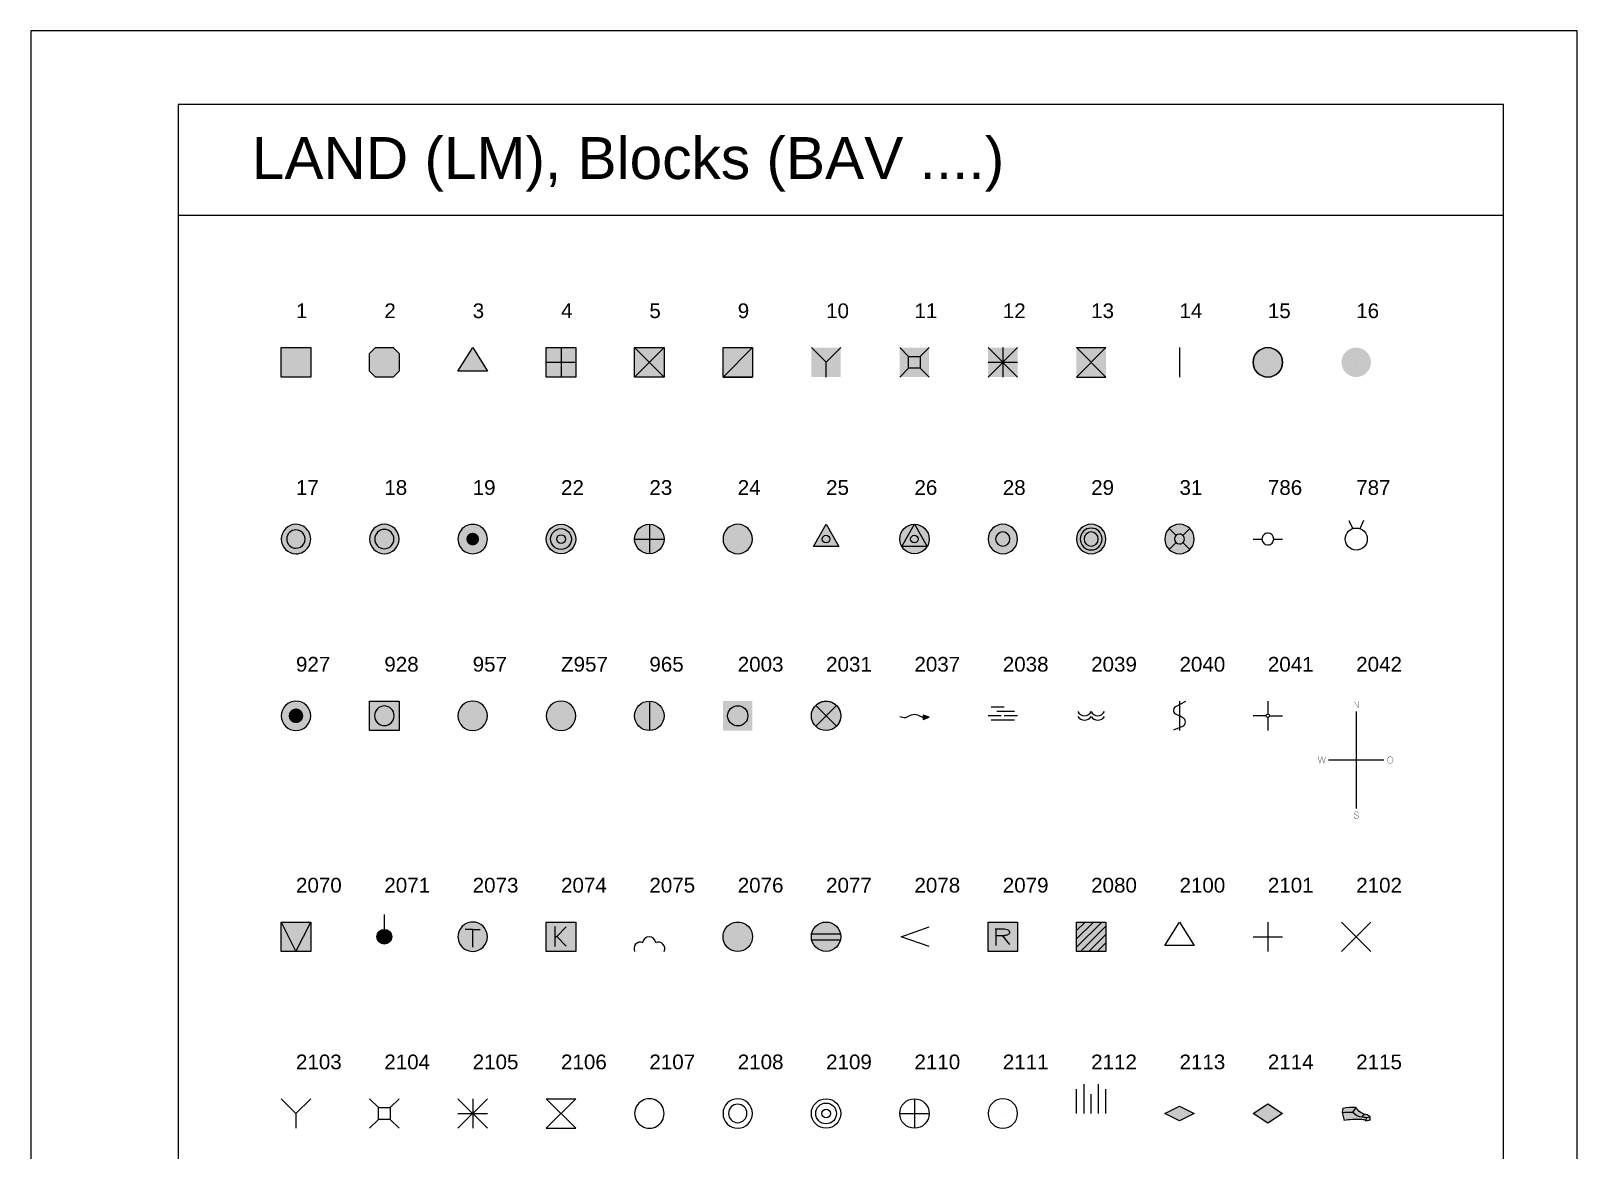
# Model space of a CAD drawing. Header units: metres. Extents: x 0 to 210, y 0 to 297.
# Drawn here: x 0 to 210, y 145 to 297 of the extents above; entities that cross this region are included whole.
import ezdxf

# ---------------------------------------------------------------- set-up
doc = ezdxf.new("R2010")
doc.units = ezdxf.units.M
doc.header["$LTSCALE"] = 10
doc.header["$MEASUREMENT"] = 0
doc.layers.get('0').update_dxf_attribs({"linetype": 'CONTINUOUS'})
for name, color, linetype in [('AV_BODENBEDECKUNGSZENTROID', 7, 'CONTINUOUS'), ('PFAV', 255, 'CONTINUOUS'), ('PZ-BLATTRAND-A4', 62, 'CONTINUOUS'), ('PZ-SYMBOLE', 7, 'CONTINUOUS'), ('PZ-TITEL-RAHMEN', 7, 'CONTINUOUS')]:
    doc.layers.add(name, color=color, linetype=linetype)
doc.styles.add('STYP23', font='swissl.ttf')

# ---------------------------------------------------------------- blocks, each defined once
blk = doc.blocks.new('BAV1')
at = {"layer": 'PFAV'}
blk.add_hatch(color=256, dxfattribs=at).paths.add_polyline_path([(-0.5000000074505806, 0.5000000074505806), (0.5000000074505806, 0.5000000074505806), (0.5000000074505806, -0.5000000074505806), (-0.5000000074505806, -0.5000000074505806)])
at = {"color": 0, "lineweight": -2}
blk.add_lwpolyline([(-0.5000000074505806, 0.5000000074505806), (0.5000000074505806, 0.5000000074505806), (0.5000000074505806, -0.5000000074505806), (-0.5000000074505806, -0.5000000074505806)], close=True, dxfattribs=at)
blk = doc.blocks.new('BAV2')
at = {"layer": 'PFAV'}
blk.add_hatch(color=256, dxfattribs=at).paths.add_polyline_path([(-0.5000000074505806, 0.3000000044703484), (-0.3000000044703484, 0.5000000074505806), (0.3000000044703484, 0.5000000074505806), (0.5000000074505806, 0.3000000044703484), (0.5000000074505806, -0.3000000044703484), (0.3000000044703484, -0.5000000074505806), (-0.3000000044703484, -0.5000000074505806), (-0.5000000074505806, -0.3000000044703484)])
at = {"color": 0, "lineweight": -2}
blk.add_lwpolyline([(-0.5000000074505806, 0.3000000044703484), (-0.3000000044703484, 0.5000000074505806), (0.3000000044703484, 0.5000000074505806), (0.5000000074505806, 0.3000000044703484), (0.5000000074505806, -0.3000000044703484), (0.3000000044703484, -0.5000000074505806), (-0.3000000044703484, -0.5000000074505806), (-0.5000000074505806, -0.3000000044703484)], close=True, dxfattribs=at)
blk = doc.blocks.new('BAV3')
at = {"layer": 'PFAV'}
blk.add_hatch(color=256, dxfattribs=at).paths.add_polyline_path([(-0.5000000074505806, -0.3000000044703484), (0, 0.5000000074505806), (0.5000000074505806, -0.3000000044703484)])
at = {"color": 0, "lineweight": -2}
blk.add_lwpolyline([(-0.5000000074505806, -0.3000000044703484), (0, 0.5000000074505806), (0.5000000074505806, -0.3000000044703484)], close=True, dxfattribs=at)
blk = doc.blocks.new('BAV4')
at = {"layer": 'PFAV'}
blk.add_hatch(color=256, dxfattribs=at).paths.add_polyline_path([(-0.5, -0.5), (-0.5, 0.5), (0.5, 0.5), (0.5, -0.5)])
at = {"color": 0, "lineweight": -2}
for points in [[(-0.5000000074505806, 0), (0.5000000074505806, 0)], [(0, 0.5000000074505806), (0, -0.5000000074505806)]]:
    blk.add_lwpolyline(points, dxfattribs=at)
at = {"layer": 'PFAV'}
for p, q in [((-0.5, 0.5), (0.5, 0.5)), ((-0.5, -0.5), (-0.5, 0.5)), ((0.5, 0.5), (0.5, -0.5)), ((0.5, -0.5), (-0.5, -0.5))]:
    blk.add_line(p, q, dxfattribs=at)
blk = doc.blocks.new('BAV5')
at = {"layer": 'PFAV'}
blk.add_hatch(color=256, dxfattribs=at).paths.add_polyline_path([(-0.5, -0.5), (-0.5, 0.5), (0.5, 0.5), (0.5, -0.5)])
for p, q in [((-0.5, 0.5), (0.5, 0.5)), ((-0.5, -0.5), (-0.5, 0.5)), ((0.5, 0.5), (0.5, -0.5)), ((0.5, -0.5), (-0.5, -0.5))]:
    blk.add_line(p, q, dxfattribs=at)
at = {"layer": 'PFAV', "color": 0, "lineweight": -2}
for points in [[(-0.5000000074505806, 0.5000000074505806), (0.5000000074505806, -0.5000000074505806)], [(-0.5000000074505806, -0.5000000074505806), (0.5000000074505806, 0.5000000074505806)]]:
    blk.add_lwpolyline(points, dxfattribs=at)
blk = doc.blocks.new('BAV9')
at = {"layer": 'PFAV'}
blk.add_hatch(color=256, dxfattribs=at).paths.add_polyline_path([(-0.5000000074505806, -0.5000000074505806), (-0.5000000074505806, 0.5000000074505806), (0.5000000074505806, 0.5000000074505806), (0.5000000074505806, -0.5000000074505806)])
at = {"color": 0, "lineweight": -2}
blk.add_lwpolyline([(-0.5000000074505806, 0.5000000074505806), (0.5000000074505806, 0.5000000074505806), (-0.5000000074505806, -0.5000000074505806), (0.5000000074505806, -0.5000000074505806)], dxfattribs=at)
at = {"layer": 'PFAV'}
for p, q in [((-0.5000000074505806, 0.5000000074505806), (0.5000000074505806, 0.5000000074505806)), ((-0.5000000074505806, -0.5000000074505806), (-0.5000000074505806, 0.5000000074505806)), ((0.5000000074505806, 0.5000000074505806), (0.5000000074505806, -0.5000000074505806)), ((0.5000000074505806, -0.5000000074505806), (-0.5000000074505806, -0.5000000074505806))]:
    blk.add_line(p, q, dxfattribs=at)
blk = doc.blocks.new('BAV14')
at = {"color": 0, "lineweight": -2}
blk.add_lwpolyline([(0, 0.5000000074505806), (0, -0.5000000074505806)], dxfattribs=at)
blk = doc.blocks.new('BAV22')
at = {"layer": 'PFAV'}
h = blk.add_hatch(color=256, dxfattribs=at)
edge = h.paths.add_edge_path()
edge.add_arc((0, 0), 0.5, 0, 360)
at = {"color": 0, "lineweight": -2}
for points in [[(0, 0.5000000074505806, -1), (0, -0.5000000074505806, -1)], [(0, 0.3529000052586184, -1), (0, -0.3529000052586184, -1)]]:
    blk.add_lwpolyline(points, format="xyb", close=True, dxfattribs=at)
blk.add_lwpolyline([(0, 0.1474999999999937, -0.9999999999999999), (0, -0.1474999999999937, -0.9999999999999999), (0, 0.1474999999999937, 0.1465257353002548)], format="xyb", dxfattribs=at)
at = {"layer": 'PFAV'}
blk.add_circle((0, 0), 0.5, dxfattribs=at)
blk = doc.blocks.new('BAV2037')
blk.add_hatch(color=0).paths.add_polyline_path([(0.5, -0.04999999999999716), (0.2999999999999829, 0.02500000000000568), (0.2999999999999829, -0.125)])
at = {"color": 0}
for p, q in [((0.5, -0.04999999999999716), (0.2999999999999829, 0.02500000000000568)), ((0.2999999999999829, 0.02500000000000568), (0.2999999999999829, -0.125)), ((0.2999999999999829, -0.125), (0.5, -0.04999999999999716))]:
    blk.add_line(p, q, dxfattribs=at)
at = {"color": 0, "lineweight": -2}
blk.add_lwpolyline([(-0.5, -0.02499999999999147), (-0.4000000000000057, -0.04999999999999716, 0.2185463135071744), (-0.2000000000000028, -0.01249999999998863, -0.3179445178902275), (0.1999999999999886, -0.01249999999998863, 0.1291631220567293), (0.2999999999999829, -0.04999999999999716, 0.05097747843345624), (0.3799999999999955, -0.04999999999999716, -1.107431546196202)], format="xyb", dxfattribs=at)
blk = doc.blocks.new('BAV2038')
at = {"color": 0, "lineweight": -2}
for points in [[(-0.04999999999999716, 0), (-0.5, 0)], [(-0.4000000000000057, 0.2999999999999972), (0.04999999999999716, 0.2999999999999972)], [(0.4000000000000057, 0.1500000000000057), (-0.1999999999999886, 0.1500000000000057)], [(0.5, 0), (0.04999999999999716, 0)], [(0.3999999999999915, -0.1500000000000057), (-0.4000000000000057, -0.1500000000000057)]]:
    blk.add_lwpolyline(points, dxfattribs=at)
blk = doc.blocks.new('BAV2041')
at = {"color": 0, "lineweight": -2}
for points in [[(-0.05714999999999293, 0), (-0.5, 0)], [(0, 0.5), (0, 0.05714999999999293)], [(0.05714999999999293, 0), (0.5, 0)], [(0, -0.05714999999999293), (0, -0.5)]]:
    blk.add_lwpolyline(points, dxfattribs=at)
blk.add_lwpolyline([(0, 0.05714999999999293, -1), (0, -0.05714999999999293, -1)], format="xyb", close=True, dxfattribs=at)
blk = doc.blocks.new('BAV957')
h = blk.add_hatch(color=0)
edge = h.paths.add_edge_path()
edge.add_arc((0, 0), 0.5, 0, 360)
at = {"color": 0}
blk.add_lwpolyline([(0, 0.5, 0.4142135623730951), (-0.5, 0, 0.4142135623730949), (0, -0.5, 0.414213562373095), (0.5, 0, 0.414213562373095)], format="xyb", close=True, dxfattribs=at)
blk = doc.blocks.new('BAV2070')
for points in [[(-0.5, 0.5), (0, -0.5), (-0.5, -0.5)], [(0.5, 0.5), (0.5000000074505806, -0.5000000074505806), (0, -0.5)]]:
    blk.add_hatch(color=0).paths.add_polyline_path(points)
at = {"layer": 'PFAV'}
blk.add_hatch(color=256, dxfattribs=at).paths.add_polyline_path([(-0.5, 0.5), (0.5, 0.5), (0.5, -0.5), (-0.5, -0.5)])
at = {"color": 0, "lineweight": -2}
blk.add_lwpolyline([(-0.5000000074505806, 0.5000000074505806), (0.5000000074505806, 0.5000000074505806), (0.5000000074505806, -0.5000000074505806), (-0.5000000074505806, -0.5000000074505806)], close=True, dxfattribs=at)
at = {"color": 0}
for points in [[(-0.5, 0.5), (0, -0.5), (-0.5, -0.5), (-0.5, 0.5)], [(0.5, 0.5), (0.5000000074505806, -0.5000000074505806), (0, -0.5), (0.5, 0.5)]]:
    blk.add_lwpolyline(points, dxfattribs=at)
at = {"layer": 'PFAV'}
blk.add_lwpolyline([(-0.5, 0.5), (0.5, 0.5), (0.5, -0.5), (-0.5, -0.5)], close=True, dxfattribs=at)
blk = doc.blocks.new('BAV2031')
at = {"layer": 'PFAV'}
h = blk.add_hatch(color=256, dxfattribs=at)
edge = h.paths.add_edge_path()
edge.add_arc((0, 0), 0.5, 0, 360)
at = {"color": 0, "lineweight": -2}
blk.add_lwpolyline([(0.3535533958616384, 0.3535533958616242, -1), (-0.3535533958616384, -0.3535533958616242, -1)], format="xyb", close=True, dxfattribs=at)
for points in [[(0.3535533958616384, 0.3535533958616242), (-0.3535533958616384, -0.3535533958616242)], [(-0.3535533958616384, 0.3535533958616242), (0.3535533958616099, -0.3535533958616242)]]:
    blk.add_lwpolyline(points, dxfattribs=at)
at = {"layer": 'PFAV'}
blk.add_circle((0, 0), 0.5, dxfattribs=at)
blk = doc.blocks.new('BAV2078')
at = {"color": 0, "lineweight": -2}
blk.add_lwpolyline([(0.5, -0.3333333333333286), (-0.4528829268614629, 0), (0.5, 0.3333333333333286)], dxfattribs=at)
blk = doc.blocks.new('BAV2080')
at = {"layer": 'PFAV'}
blk.add_hatch(color=256, dxfattribs=at).paths.add_polyline_path([(-0.5000000074505806, 0.5000000074505806), (0.5000000074505806, 0.5000000074505806), (0.5000000074505806, -0.5000000074505806), (-0.5000000074505806, -0.5000000074505806)])
at = {"color": 0, "lineweight": -2}
blk.add_lwpolyline([(-0.5000000074505806, 0.5000000074505806), (0.5000000074505806, 0.5000000074505806), (0.5000000074505806, -0.5000000074505806), (-0.5000000074505806, -0.5000000074505806)], close=True, dxfattribs=at)
for points in [[(-0.5000000074505806, -0.3585786512132643), (0.3585786512132643, 0.5000000074505806)], [(-0.5000000074505806, -0.0757359387386316), (0.0757359387386316, 0.5000000074505806)], [(-0.5000000074505806, 0.2071067737360011), (-0.2071067737360011, 0.5000000074505806)], [(-0.3585786512132643, -0.5000000074505806), (0.5000000074505806, 0.3585786512132643)], [(-0.0757359387386316, -0.5000000074505806), (0.5000000074505806, 0.0757359387386316)], [(0.2071067737360011, -0.5000000074505806), (0.5000000074505806, -0.2071067737360011)]]:
    blk.add_lwpolyline(points, dxfattribs=at)
blk = doc.blocks.new('BAV2074')
at = {"layer": 'PFAV'}
blk.add_hatch(color=256, dxfattribs=at).paths.add_polyline_path([(-0.5000000074505806, 0.5000000074505806), (0.5000000074505806, 0.5000000074505806), (0.5000000074505806, -0.5000000074505806), (-0.5000000074505806, -0.5000000074505806)])
at = {"color": 0, "lineweight": -2}
blk.add_lwpolyline([(-0.5000000074505806, 0.5000000074505806), (0.5000000074505806, 0.5000000074505806), (0.5000000074505806, -0.5000000074505806), (-0.5000000074505806, -0.5000000074505806)], close=True, dxfattribs=at)
for points in [[(-0.2079458713665048, 0.3510639544946628), (-0.2079458713665048, -0.3361004922167723)], [(-0.2079458713665048, 0.005259604809083385), (-0.1434960997808332, 0.005259604809083385), (0.1705951078103993, -0.3199319230955666)], [(-0.1434960997808332, 0.005259604809083385), (0.172212639247519, 0.3332785245947747)]]:
    blk.add_lwpolyline(points, dxfattribs=at)
blk = doc.blocks.new('BAV2079')
at = {"layer": 'PFAV'}
blk.add_hatch(color=256, dxfattribs=at).paths.add_polyline_path([(-0.5000000074505806, 0.5000000074505806), (0.5000000074505806, 0.5000000074505806), (0.5000000074505806, -0.5000000074505806), (-0.5000000074505806, -0.5000000074505806)])
at = {"color": 0, "lineweight": -2}
blk.add_lwpolyline([(-0.5000000074505806, 0.5000000074505806), (0.5000000074505806, 0.5000000074505806), (0.5000000074505806, -0.5000000074505806), (-0.5000000074505806, -0.5000000074505806)], close=True, dxfattribs=at)
blk.add_lwpolyline([(-0.258624653163352, 0.266977508703178), (0.05253513803330634, 0.2670600395985616, -0.1095621877523639), (0.1548627510077978, 0.2443936129776745, -0.06784274383559526), (0.1903436220773074, 0.2215652774202397, -0.1160239526797828), (0.2250088699480983, 0.1742780502890753, -0.1892319639062809), (0.2262323047462189, 0.1298442961864339, -0.1461279035350481), (0.1915670568754706, 0.08296463914318508, -0.03345507531221033), (0.1564939974053203, 0.06013630358575028, -0.1445095543450435), (0.05254825628954052, 0.03655606306722348, -1.479002420763263)], format="xyb", dxfattribs=at)
for points in [[(-0.2262325344259466, 0.03656053349072863), (0.06457945275876398, 0.03617119755193698)], [(-0.2262152183276669, -0.2990343572464695), (-0.2262041989924199, 0.266977508703178), (-0.07062430339408365, 0.2670187741508698)], [(-0.01654612416480461, 0.03654643446273553), (0.2253114933983937, -0.2666274149410839)]]:
    blk.add_lwpolyline(points, dxfattribs=at)
blk = doc.blocks.new('BAV2075')
at = {"color": 0, "lineweight": -2}
blk.add_lwpolyline([(0.5, -0.4999999999999858, 0.6863633870604935), (0.2139028235330755, -0.1947099857898564, 0.865782002599703), (-0.2302329423586116, -0.1929552378210531, 0.6666111447040519), (-0.5, -0.5, 1.290404819301223)], format="xyb", dxfattribs=at)
for points in [[(-0.2427425572865332, -0.1942433503337782), (-0.2231941574788152, -0.1823637632819413)], [(0.20695051361119, -0.1837827296917993), (0.2272160016383822, -0.1958590432185048)]]:
    blk.add_lwpolyline(points, dxfattribs=at)
blk = doc.blocks.new('BAV2039')
at = {"color": 0, "lineweight": -2}
for points in [[(-0.4500000000000028, 0.1500000000000057, 0.6666666666666682), (0, 0.1500000000000057, 0.6666666666666682), (0.4500000000000028, 0.1500000000000057, -0.6666666666666443)], [(-0.4500000000000028, -0.02500000000000568, 0.5555555555555561), (0, -0.02500000000000568, 0.5555555555555561), (0.4500000000000028, -0.02500000000000568, -0.555555555555565)]]:
    blk.add_lwpolyline(points, format="xyb", dxfattribs=at)
blk = doc.blocks.new('BAV2100')
at = {"color": 0, "lineweight": -2}
blk.add_lwpolyline([(-0.5000000074505806, -0.3000000044703484), (0, 0.5000000074505806), (0.5000000074505806, -0.3000000044703484)], close=True, dxfattribs=at)
blk = doc.blocks.new('BAV2101')
at = {"color": 0, "lineweight": -2}
for points in [[(-0.5000000074505806, 0), (0.5000000074505806, 0)], [(0, 0.5000000074505806), (0, -0.5000000074505806)]]:
    blk.add_lwpolyline(points, dxfattribs=at)
blk = doc.blocks.new('BAV2102')
at = {"color": 0, "lineweight": -2}
for points in [[(-0.5000000074505806, 0.5000000074505806), (0.5000000074505806, -0.5000000074505806)], [(-0.5000000074505806, -0.5000000074505806), (0.5000000074505806, 0.5000000074505806)]]:
    blk.add_lwpolyline(points, dxfattribs=at)
blk = doc.blocks.new('BAV2103')
at = {"color": 0, "lineweight": -2}
for points in [[(-0.5000000074505806, 0.5000000074505806), (0, 0), (0, -0.5000000074505806)], [(0.5000000074505806, 0.5000000074505806), (0, 0)]]:
    blk.add_lwpolyline(points, dxfattribs=at)
blk = doc.blocks.new('BAV2104')
at = {"color": 0, "lineweight": -2}
for points in [[(-0.5000000074505806, 0.5000000074505806), (-0.2000000029802322, 0.2000000029802322)], [(0.5000000074505806, 0.5000000074505806), (0.2000000029802322, 0.2000000029802322)], [(-0.5000000074505806, -0.5000000074505806), (-0.2000000029802322, -0.2000000029802322)], [(0.5000000074505806, -0.5000000074505806), (0.2000000029802322, -0.2000000029802322)]]:
    blk.add_lwpolyline(points, dxfattribs=at)
blk.add_lwpolyline([(-0.2000000029802322, 0.2000000029802322), (0.2000000029802322, 0.2000000029802322), (0.2000000029802322, -0.2000000029802322), (-0.2000000029802322, -0.2000000029802322)], close=True, dxfattribs=at)
blk = doc.blocks.new('BAV2105')
at = {"color": 0, "lineweight": -2}
for points in [[(-0.5000000074505806, 0.5000000074505806), (0.5000000074505806, -0.5000000074505806)], [(-0.5000000074505806, -0.5000000074505806), (0.5000000074505806, 0.5000000074505806)], [(-0.5000000074505806, 0), (0.5000000074505806, 0)], [(0, 0.5000000074505806), (0, -0.5000000074505806)]]:
    blk.add_lwpolyline(points, dxfattribs=at)
blk = doc.blocks.new('BAV2106')
at = {"color": 0, "lineweight": -2}
blk.add_lwpolyline([(-0.5000000074505806, 0.5000000074505806), (0.5000000074505806, 0.5000000074505806), (-0.5000000074505806, -0.5000000074505806), (0.5000000074505806, -0.5000000074505806)], close=True, dxfattribs=at)
blk = doc.blocks.new('BAV2109')
at = {"color": 0, "lineweight": -2}
for points in [[(0, 0.5000000074505806, -1), (0, -0.5000000074505806, -1)], [(0, 0.3529000052586184, -1), (0, -0.3529000052586184, -1)], [(0, 0.1471000021919622, -1), (0, -0.1471000021919622, -1)]]:
    blk.add_lwpolyline(points, format="xyb", close=True, dxfattribs=at)
blk = doc.blocks.new('BAV2110')
at = {"color": 0, "lineweight": -2}
blk.add_lwpolyline([(0, 0.5000000074505806, -1), (0, -0.5000000074505806, -1)], format="xyb", close=True, dxfattribs=at)
for points in [[(-0.5000000074505806, 0), (0.5000000074505806, 0)], [(0, 0.5000000074505806), (0, -0.5000000074505806)]]:
    blk.add_lwpolyline(points, dxfattribs=at)
blk = doc.blocks.new('BAV2112')
at = {"color": 0, "lineweight": -2}
for points in [[(-0.5, 0), (-0.5, 0.8250000000000028)], [(-0.25, 1), (-0.25, 0)], [(0, 0), (0, 0.6599999999999966)], [(0.25, 0), (0.25, 1)], [(0.5, 0), (0.5, 0.8250000000000028)]]:
    blk.add_lwpolyline(points, dxfattribs=at)
blk = doc.blocks.new('BAV2114')
at = {"layer": 'PFAV'}
blk.add_hatch(color=256, dxfattribs=at).paths.add_polyline_path([(-0.5, 0), (0, 0.3299999999999983), (0.5, 0), (0, -0.3299999999999983)])
at = {"color": 0, "lineweight": -2}
blk.add_lwpolyline([(-0.5, 0), (0, 0.3299999999999983), (0.5, 0), (0, -0.3299999999999983)], close=True, dxfattribs=at)
at = {"layer": 'PFAV', "lineweight": -2}
blk.add_lwpolyline([(-0.5, 0), (0, 0.3299999999999983), (0.5, 0), (0, -0.3299999999999983), (-0.5, 0)], dxfattribs=at)
blk = doc.blocks.new('BAV2115')
at = {"layer": 'PFAV'}
h = blk.add_hatch(color=256, dxfattribs=at)
edge = h.paths.add_edge_path()
edge.add_line((-0.4564982360388399, 0.1742226762028025), (-0.2321996767412742, 0.2022086417317581))
edge.add_line((-0.2321996767412742, 0.2022086417317581), (-0.006162053739458884, 0.2019829046393227))
edge.add_ellipse((0.3886395129249252, 0.4152737093068311), major_axis=(0.3173020992653258, 0.3173020992653258), ratio=1, start_angle=163.3800518888143, end_angle=210.8968561528226)
edge.add_ellipse((0.2245589514791959, -0.2378067191701234), major_axis=(0.1588472873267342, 0.1588472873267342), ratio=0.9999999999999998, start_angle=377.8334957962578, end_angle=390.89685615282445, ccw=False)
edge.add_ellipse((0.285781352936354, -0.2992992001935306), major_axis=(0.1871037140499828, 0.1871037140499828), ratio=0.9999999999999996, start_angle=359.47515093308596, end_angle=396.01056795387103, ccw=False)
edge.add_line((0.4745911273959535, -0.1139172466729406), (0.4739320417602926, -0.2124374608906692))
edge.add_line((0.4739320417602926, -0.2124374608906692), (0.3306525321538913, -0.245494067207872))
edge.add_ellipse((0.1625183863052087, -0.4692583226620854), major_axis=(0.1979135329117802, 0.1979135329117802), ratio=1, start_angle=8.079178801363208, end_angle=44.99999999999418)
edge.add_ellipse((0.1407555031102277, -4.929597175572241), major_axis=(3.351884707512999, 3.351884707512999), ratio=0.9999999999999992, start_angle=44.73695108227508, end_angle=51.76908598653149)
edge.add_line((-0.417972841268508, -0.2223596818710405), (-0.4801774647136767, 0.03645626151131864))
edge.add_line((-0.4801774647136767, 0.03645626151131864), (-0.4564982360388399, 0.1742226762028025))
at = {"color": 0, "lineweight": -2}
for points in [[(-0.4484344829609341, 0.1818029437718849), (-0.4801774647136767, 0.03645626151131864), (-0.4140767607182028, -0.2333145775244532)], [(-0.1097407428385822, 0.04937384681386447), (-0.005826193827189741, 0.1959431953930277)], [(0.1975272285899479, -0.1107092170597355), (0.2792975541585889, -0.01993380493149743)], [(0.3215826924841849, -0.2545249629301338), (0.484717460532309, -0.2136842864960187)], [(0.334269076898849, -0.1356057351105022), (0.3305512493644898, -0.253176245485605)], [(0.4739320417602926, -0.2124374608906692), (0.4745911273959535, -0.1139172466729406)]]:
    blk.add_lwpolyline(points, dxfattribs=at)
for points in [[(-0.4801774647136767, 0.03790215841057432, -0.002921501171805583), (-0.1097407428385822, 0.04937384681386447, -0.01255822569330055)], [(-0.006162053739458884, 0.2019829046393227, 0.06264587152944967), (-0.4564982360388399, 0.1742226762028025, 10.68160243110246)], [(-0.1097407428385822, 0.04937384681386447, 0.2448741219163818), (0.1975272285899479, -0.1107092170597355, -0.01792823290374971), (0.334269076898849, -0.1356057351105022), (0.4745911273959535, -0.1139172466729406)], [(0.4782134797931263, -0.120192532659388, 0.1772416395322758), (0.3271264285608595, -0.03794468168619858, -0.2128466713385642), (-0.01391035548805064, 0.2070534033476008, -1.718079401745095)], [(-0.417972841268508, -0.2223596818710405, -0.0121561465643379), (-0.1282335619165309, -0.1969544605751992, 0.009138113772453597), (0.1368055723285124, -0.1905499011591871, -0.0923091705180678), (0.2388444912021868, -0.1999743485186229, -0.129415824631104), (0.3305512493644898, -0.253176245485605)]]:
    blk.add_lwpolyline(points, format="xyb", dxfattribs=at)
blk = doc.blocks.new('BAV2040')
at = {"color": 0, "lineweight": -2}
for points in [[(0.1982612004240707, 0.486678321543323), (-0.1374476751511082, 0.3068664377686474, 0.662777212059042), (-0.09407858230758848, 0.04678141264281521), (0, 0)], [(-0.1904543320588346, -0.4814159676111274), (0.1138539128706526, -0.3487690803120955, 0.6385573020888915), (0.1099167661829199, -0.0639955441824469), (0, 0)]]:
    blk.add_lwpolyline(points, format="xyb", dxfattribs=at)
blk.add_lwpolyline([(0, 0.5), (0, -0.5)], dxfattribs=at)
blk = doc.blocks.new('BAV2071')
at = {"layer": 'PFAV'}
h = blk.add_hatch(color=256, dxfattribs=at)
edge = h.paths.add_edge_path()
edge.add_arc((0, 0), 0.25, 0, 360)
at = {"color": 0, "lineweight": -2}
blk.add_lwpolyline([(0, 0.75), (0, 0.25)], dxfattribs=at)
blk.add_lwpolyline([(0, 0.25, -0.9999999999999999), (0, -0.25, -0.9999999999999999), (0, 0.25, 0.100822642468228)], format="xyb", dxfattribs=at)
at = {"layer": 'PFAV'}
blk.add_circle((0, 0), 0.25, dxfattribs=at)
blk = doc.blocks.new('BAV787')
at = {"color": 0, "lineweight": -2}
for points in [[(-0.2499750037249271, 0.6249750093128625), (-0.1125000016763806, 0.3500250052157696)], [(0.2499750037249271, 0.6249750093128625), (0.1250250018630084, 0.3500250052157696)]]:
    blk.add_lwpolyline(points, dxfattribs=at)
blk.add_lwpolyline([(0, 0.3750000055879354, -1), (0, -0.3750000055879354, -1)], format="xyb", close=True, dxfattribs=at)
blk = doc.blocks.new('BAV786')
at = {"color": 0, "lineweight": -2}
for points in [[(-0.5, 0), (-0.1999999999999886, 0)], [(0.2000000000000028, 0), (0.5, 0)]]:
    blk.add_lwpolyline(points, dxfattribs=at)
blk.add_lwpolyline([(0, 0.2000000029802322, 0.4142135711019932), (-0.2000000029802322, 0, 0.4142135536441973), (0, -0.2000000029802322, 0.4142135711019929), (0.2000000029802322, 0, 0.414213553644197)], format="xyb", close=True, dxfattribs=at)
blk = doc.blocks.new('BAV965')
at = {"layer": 'PFAV'}
h = blk.add_hatch(color=256, dxfattribs=at)
h.dxf.hatch_style = 1
edge = h.paths.add_edge_path()
edge.add_arc((1.110223041168769e-16, 0), 0.5000000074505806, -90, 90, ccw=False)
edge.add_arc((-2.220446082337538e-16, 0), 0.5000000074505806, 90, 270, ccw=False)
at = {"color": 0, "lineweight": -2}
blk.add_lwpolyline([(0, 0.5000000074505806, -1), (0, -0.5000000074505806, -1)], format="xyb", close=True, dxfattribs=at)
blk.add_lwpolyline([(0, 0.5000000074505806), (0, -0.5000000074505806)], dxfattribs=at)
blk = doc.blocks.new('BAV26')
at = {"layer": 'PFAV'}
h = blk.add_hatch(color=256, dxfattribs=at)
edge = h.paths.add_edge_path()
edge.add_arc((0, 0), 0.5, 0, 360)
at = {"color": 0, "lineweight": -2}
blk.add_lwpolyline([(0, 0.5000000074505806, -1), (0, -0.5000000074505806, -1)], format="xyb", close=True, dxfattribs=at)
blk.add_lwpolyline([(0, 0.5000000074505806), (0.4330127083446058, -0.2500000037252903), (-0.4330127083446058, -0.2500000037252903)], close=True, dxfattribs=at)
blk.add_lwpolyline([(0, 0.1299999999999955, -1), (0, -0.1299999999999955, -1), (0, 0.1299999999999955, 0.04771726581699964)], format="xyb", dxfattribs=at)
at = {"layer": 'PFAV'}
blk.add_circle((0, 0), 0.5, dxfattribs=at)
blk = doc.blocks.new('BAV15')
at = {"layer": 'PFAV'}
h = blk.add_hatch(color=256, dxfattribs=at)
edge = h.paths.add_edge_path()
edge.add_arc((0, 0), 0.5, 0, 360)
at = {"color": 0, "lineweight": -2}
blk.add_lwpolyline([(0, 0.5, 1), (0, -0.5, 1)], format="xyb", close=True, dxfattribs=at)
at = {"layer": 'PFAV'}
blk.add_circle((0, 0), 0.5, dxfattribs=at)
blk = doc.blocks.new('BAV17')
at = {"layer": 'PFAV'}
h = blk.add_hatch(color=256, dxfattribs=at)
h.dxf.hatch_style = 1
edge = h.paths.add_edge_path()
edge.add_arc((-1.793157636265086e-13, 1.4210854715202e-14), 0.500000000000017, 90.51696205049221, 269.4830379495078)
edge.add_arc((1.444985624210471e-12, 1.4210854715202e-14), 0.5000000000000316, 269.4830379493217, 450.5169620506783)
at = {"color": 0, "lineweight": -2}
for points in [[(-0.00451128373427423, 0.4999796479048939, 0.9910177711077311), (-0.00451128373427423, -0.4999796479048655, 1.009063640589893)], [(-0.00451128373427423, 0.3125325601316291, 0.9856695694965272), (-0.00451128373427423, -0.3125325601316291, 1.014538777443218)]]:
    blk.add_lwpolyline(points, format="xyb", close=True, dxfattribs=at)
blk = doc.blocks.new('BAV18')
at = {"layer": 'PFAV'}
h = blk.add_hatch(color=256, dxfattribs=at)
edge = h.paths.add_edge_path()
edge.add_ellipse((0, 0), major_axis=(-0.3535533905932737, 0.3535533905932738), ratio=0.9999999999999998, start_angle=225, end_angle=585.0000000000001)
at = {"color": 0, "lineweight": -2}
for points in [[(0, 0.5, 1), (0, -0.5, 1)], [(0, 0.3262287951283156, 1), (0, -0.3262287951283014, 1)]]:
    blk.add_lwpolyline(points, format="xyb", close=True, dxfattribs=at)
blk = doc.blocks.new('BAV24')
at = {"layer": 'PFAV'}
h = blk.add_hatch(color=256, dxfattribs=at)
edge = h.paths.add_edge_path()
edge.add_ellipse((0, 0), major_axis=(-0.3535533905932737, 0.3535533905932738), ratio=0.9999999999999998, start_angle=225, end_angle=585.0000000000001)
at = {"color": 0, "lineweight": -2}
blk.add_lwpolyline([(0, 0.5, 1), (0, -0.5, 1)], format="xyb", close=True, dxfattribs=at)
blk.add_lwpolyline([(0, 0.0002174385768398679), (0, -0.0002174385768398679)], dxfattribs=at)
blk = doc.blocks.new('BAV28')
at = {"layer": 'PFAV'}
h = blk.add_hatch(color=256, dxfattribs=at)
edge = h.paths.add_edge_path()
edge.add_ellipse((0, 0), major_axis=(-0.3535533905932737, 0.3535533905932738), ratio=0.9999999999999998, start_angle=225, end_angle=585.0000000000001)
at = {"color": 0, "lineweight": -2}
for points in [[(0, 0.500145270669563, 1), (0, -0.500145270669563, 1)], [(0, 0.2420000000000044, 1), (0, -0.2420000000000044, 1)]]:
    blk.add_lwpolyline(points, format="xyb", close=True, dxfattribs=at)
blk = doc.blocks.new('BAV29')
at = {"layer": 'PFAV'}
h = blk.add_hatch(color=256, dxfattribs=at)
edge = h.paths.add_edge_path()
edge.add_ellipse((0, 0), major_axis=(-0.3535533905932737, 0.3535533905932738), ratio=0.9999999999999998, start_angle=225, end_angle=585.0000000000001)
at = {"color": 0, "lineweight": -2}
for points in [[(0, 0.5001333333333378, 1), (0, -0.5001333333333378, 1)], [(0, 0.3709999999999951, 1), (0, -0.3709999999999951, 1)], [(0, 0.2420000000000044, 1), (0, -0.2420000000000044, 1)]]:
    blk.add_lwpolyline(points, format="xyb", close=True, dxfattribs=at)
blk = doc.blocks.new('BAV31')
at = {"layer": 'PFAV'}
h = blk.add_hatch(color=256, dxfattribs=at)
edge = h.paths.add_edge_path()
edge.add_ellipse((0, 0), major_axis=(-0.3535533905932737, 0.3535533905932738), ratio=0.9999999999999998, start_angle=225, end_angle=585.0000000000001)
at = {"color": 0, "lineweight": -2}
for points in [[(0, 0.500810622816033, 1), (0, -0.5008106228160614, 1)], [(-0.003849169687555332, 0.1666674847201648, 0.9771717469933653), (-0.003849169687555332, -0.1666674847201648, 1.023361556529671)]]:
    blk.add_lwpolyline(points, format="xyb", close=True, dxfattribs=at)
for points in [[(-0.3544248802541574, 0.3544248802541574), (-0.1178517086489279, 0.1178517086489279)], [(0.3544248802541574, 0.3544248802541574), (0.1178517086489279, 0.1178517086489279)], [(-0.3544248802541574, -0.3544248802541574), (-0.1178517086489279, -0.1178517086489279)], [(0.1178517086489279, -0.1178517086489279), (0.3544248802541574, -0.3544248802541574)]]:
    blk.add_lwpolyline(points, dxfattribs=at)
blk = doc.blocks.new('BAV2073')
at = {"layer": 'PFAV'}
h = blk.add_hatch(color=256, dxfattribs=at)
edge = h.paths.add_edge_path()
edge.add_arc((-0.0001076102317367442, 1.15477463979996e-08), 0.4998918067522488, 89.9165562027551, 270.0816059399428)
edge.add_arc((0.0001090729261189608, 8.072510299106384e-09), 0.4998915416186409, 270.0567705168247, 449.9413916258732)
at = {"color": 0, "lineweight": -2}
blk.add_lwpolyline([(0.0006204164427572323, 0.4998912881621607, 1.001441368944871), (0.000604381599316639, -0.4998912881621607, 0.998993635787132)], format="xyb", close=True, dxfattribs=at)
for points in [[(0, 0.25), (-0.25, 0.25)], [(0, -0.3499999999999943), (0, 0.25)], [(0, 0.25), (0.25, 0.25)]]:
    blk.add_lwpolyline(points, dxfattribs=at)
blk = doc.blocks.new('BAV2107')
at = {"color": 0, "lineweight": -2}
blk.add_lwpolyline([(0, 0.4998912881621607, 1.000216366176004), (0, -0.4998912881621607, 1.000218634868618)], format="xyb", close=True, dxfattribs=at)
blk = doc.blocks.new('BAV2108')
at = {"color": 0, "lineweight": -2}
for points in [[(0, 0.5, 1), (0, -0.5, 1)], [(0, 0.3125651177329019, 1), (0, -0.3125651177328734, 1)]]:
    blk.add_lwpolyline(points, format="xyb", close=True, dxfattribs=at)
blk = doc.blocks.new('BAV2111')
at = {"color": 0, "lineweight": -2}
blk.add_lwpolyline([(0, 0.5, 1), (0, -0.5, 1)], format="xyb", close=True, dxfattribs=at)
blk.add_lwpolyline([(0, 0.0002174385768398679), (0, -0.0002174385768398679)], dxfattribs=at)
blk = doc.blocks.new('BAVZ957')
at = {"layer": 'AV_BODENBEDECKUNGSZENTROID'}
h = blk.add_hatch(color=0, dxfattribs=at)
edge = h.paths.add_edge_path()
edge.add_arc((0, 0), 0.5, 0, 360)
at = {"layer": 'AV_BODENBEDECKUNGSZENTROID', "color": 0}
blk.add_lwpolyline([(0, 0.5, 0.4142135623730951), (-0.5, 0, 0.4142135623730949), (0, -0.5, 0.414213562373095), (0.5, 0, 0.414213562373095)], format="xyb", close=True, dxfattribs=at)
blk = doc.blocks.new('BAV2042')
for points in [[(0.02149999999998897, 0.4980000000000189), (0.01900000000001967, 0.4980000000000047), (0.01899999999999125, 0.4439999999999742), (-0.0169999999999817, 0.4980000000000047), (-0.01999999999999602, 0.4980000000000047), (-0.01999999999999602, 0.4405000000000001), (-0.01749999999999829, 0.4405000000000001), (-0.01749999999998408, 0.4939999999999571), (0.01850000000000307, 0.4405000000000001), (0.02150000000000318, 0.4405000000000001), (0.02150000000000318, 0.4410000000000025)], [(-0.2579999999999814, 0.02800000000002001), (-0.2610000000000099, 0.0280000000000058), (-0.2755000000000081, -0.02549999999997965), (-0.2889999999999873, 0.0280000000000058), (-0.2939999999999827, 0.0280000000000058), (-0.3080000000000069, -0.02499999999999147), (-0.3214999999999861, 0.0280000000000058), (-0.3250000000000028, 0.0280000000000058), (-0.3100000000000023, -0.02850000000000819), (-0.306500000000014, -0.02850000000000819), (-0.2915000000000134, 0.02550000000002228), (-0.277000000000001, -0.02899999999998215), (-0.2734999999999985, -0.02899999999999636)], [(-0.01335299614733287, -0.4580881322285819, -0.2368175594110618), (-0.01149999999998386, -0.4450000000000074, -0.2407859274337917), (0.003500000000030923, -0.4410000000000167, -0.403829405447736), (0.01650000000000773, -0.4544999999999959), (0.01949999999999363, -0.4544999999999959, 0.2963004945474874), (0.01000000000010459, -0.4400000000000404, 0.07384599835864862), (-4.263256414560601e-14, -0.4380000000000024, 0.05301344676449369), (-0.006999999999791839, -0.4394999999999101, 0.1204490261468139), (-0.01300000000000523, -0.4429999999999694, 0.2898280335495223), (-0.01599999999999113, -0.4595000000000056, 0.2130153733051952), (-0.007000000000061846, -0.4664999999999822), (0.005999999999758643, -0.4699999999999278, -0.08684014407768112), (0.01499999999997215, -0.4740000000000038, -0.2455985369240175), (0.01749999999998408, -0.4874999999999687, -0.2960497418493415), (0.002999999999971692, -0.4955000000000069, -0.4503243951478443), (-0.01550000000000296, -0.4804999999999922), (-0.01850000000000307, -0.4804999999999922, 0.09901951359345802), (-0.01800000000000068, -0.4849999999999994, 0.2959230892658496), (-0.006000000000014438, -0.4969999999999999, 0.1967722222973782), (0.01449999999998397, -0.4950000000000045, 0.4591042385384018), (0.0166727457025786, -0.4715096342006859, 0.08661912638987382), (0.006754476202942783, -0.4670963023582146), (-0.006253419355658707, -0.4635941766308918, -0.2137432843804022)]]:
    blk.add_hatch(color=0).paths.add_polyline_path(points)
h = blk.add_hatch(color=0)
edge = h.paths.add_edge_path()
edge.add_spline(control_points=[(0.2890000000000015, 0.03000000000000114), (0.2807533857233864, 0.03000000000000114), (0.2727355481946461, 0.02506636673237495), (0.2595370039395277, 0.003550759273849735), (0.2637986263576551, -0.01845977482096828), (0.29024006722004, -0.03465414831053693), (0.3089038712040804, -0.0255233182881085), (0.3179867830050966, 0.00680113198538379), (0.3082683275827094, 0.02655622379968747), (0.2919515034780744, 0.02985186014105068), (0.2904757875145378, 0.03000000000000114), (0.2890000000000015, 0.03000000000000114)], knot_values=[0, 0, 0, 0, 0.9410098936688894, 0.9410098936688894, 2.665601665514784, 2.665601665514784, 4.390193437360679, 4.390193437360679, 6.114785209206574, 6.114785209206574, 6.283185307179586, 6.283185307179586, 6.283185307179586, 6.283185307179586], degree=3, periodic=0)
edge = h.paths.add_edge_path(flags=16)
edge.add_ellipse((0.2890000000000015, 0), major_axis=(0, 0.02700000000000102), ratio=0.8417272723971734, start_angle=0, end_angle=360)
at = {"color": 0, "lineweight": -2}
for points in [[(0, 0.4117647058823479), (0, 0)], [(-0.235294117647058, 0), (0, 0)], [(0, 0), (0, -0.4117647058823479)], [(0, 0), (0.235294117647058, 0)]]:
    blk.add_lwpolyline(points, dxfattribs=at)
blk = doc.blocks.new('BAV11')
at = {"layer": 'PFAV'}
blk.add_hatch(color=256, dxfattribs=at).paths.add_polyline_path([(-0.5000000074505806, -0.5000000074505806), (-0.5000000074505806, 0.5000000074505806), (0.5000000074505806, 0.5000000074505806), (0.5000000074505806, -0.5000000074505806)])
at = {"color": 0, "lineweight": -2}
for points in [[(-0.5000000074505806, 0.5000000074505806), (-0.2000000029802322, 0.2000000029802322)], [(0.5000000074505806, 0.5000000074505806), (0.2000000029802322, 0.2000000029802322)], [(-0.5000000074505806, -0.5000000074505806), (-0.2000000029802322, -0.2000000029802322)], [(0.5000000074505806, -0.5000000074505806), (0.2000000029802322, -0.2000000029802322)]]:
    blk.add_lwpolyline(points, dxfattribs=at)
blk.add_lwpolyline([(-0.2000000029802322, 0.2000000029802322), (0.2000000029802322, 0.2000000029802322), (0.2000000029802322, -0.2000000029802322), (-0.2000000029802322, -0.2000000029802322)], close=True, dxfattribs=at)
blk = doc.blocks.new('BAV12')
at = {"layer": 'PFAV'}
blk.add_hatch(color=256, dxfattribs=at).paths.add_polyline_path([(-0.5000000074505806, -0.5000000074505806), (-0.5000000074505806, 0.5000000074505806), (0.5000000074505806, 0.5000000074505806), (0.5000000074505806, -0.5000000074505806)])
at = {"color": 0, "lineweight": -2}
for points in [[(-0.5000000074505806, 0.5000000074505806), (0.5000000074505806, -0.5000000074505806)], [(-0.5000000074505806, -0.5000000074505806), (0.5000000074505806, 0.5000000074505806)], [(-0.5000000074505806, 0), (0.5000000074505806, 0)], [(0, 0.5000000074505806), (0, -0.5000000074505806)]]:
    blk.add_lwpolyline(points, dxfattribs=at)
blk = doc.blocks.new('BAV13')
at = {"layer": 'PFAV'}
blk.add_hatch(color=256, dxfattribs=at).paths.add_polyline_path([(-0.5000000074505806, -0.5000000074505806), (-0.5000000074505806, 0.5000000074505806), (0.5000000074505806, 0.5000000074505806), (0.5000000074505806, -0.5000000074505806)])
at = {"color": 0, "lineweight": -2}
blk.add_lwpolyline([(-0.5000000074505806, 0.5000000074505806), (0.5000000074505806, 0.5000000074505806), (-0.5000000074505806, -0.5000000074505806), (0.5000000074505806, -0.5000000074505806)], close=True, dxfattribs=at)
blk = doc.blocks.new('BAV16')
at = {"layer": 'PFAV'}
h = blk.add_hatch(color=256, dxfattribs=at)
edge = h.paths.add_edge_path()
edge.add_arc((0, 0), 0.5, 0, 360)
at = {"color": 0, "lineweight": -2}
blk.add_lwpolyline([(0, 0.0001000000014954594), (0, -0.0001000000014954594)], dxfattribs=at)
blk = doc.blocks.new('BAV23')
at = {"layer": 'PFAV'}
h = blk.add_hatch(color=256, dxfattribs=at)
edge = h.paths.add_edge_path()
edge.add_arc((0, 0), 0.5, 0, 360)
at = {"color": 0, "lineweight": -2}
blk.add_lwpolyline([(0, 0.5000000074505806, -1), (0, -0.5000000074505806, -1)], format="xyb", close=True, dxfattribs=at)
for points in [[(-0.5000000074505806, 0), (0.5000000074505806, 0)], [(0, 0.5000000074505806), (0, -0.5000000074505806)]]:
    blk.add_lwpolyline(points, dxfattribs=at)
blk = doc.blocks.new('BAV19')
h = blk.add_hatch(color=0)
h.dxf.hatch_style = 1
edge = h.paths.add_edge_path()
edge.add_arc((0, 0), 0.217, 0, 360)
at = {"layer": 'PFAV'}
h = blk.add_hatch(color=256, dxfattribs=at)
h.dxf.hatch_style = 1
edge = h.paths.add_edge_path()
edge.add_arc((-5.379210088563013e-05, -5.435591891966851e-05), 0.4999456469749851, 89.99383520913428, 270.0061647908657)
edge.add_arc((5.492564656606191e-05, -5.435591891966851e-05), 0.499945647098235, 269.9937053002464, 450.0062946997536)
at = {"color": 0, "lineweight": -2}
blk.add_lwpolyline([(0, 0.4998912881621607, 1.000107601687155), (0, -0.5, 1.000109869271512)], format="xyb", close=True, dxfattribs=at)
blk = doc.blocks.new('BAV25')
at = {"layer": 'PFAV'}
blk.add_hatch(color=256, dxfattribs=at).paths.add_polyline_path([(0, 0.5000000074505806), (0.4330127083446058, -0.2500000037252903), (-0.4330127083446058, -0.2500000037252903)])
at = {"color": 0, "lineweight": -2}
blk.add_lwpolyline([(0, 0.5000000074505806), (0.4330127083446058, -0.2500000037252903), (-0.4330127083446058, -0.2500000037252903)], close=True, dxfattribs=at)
blk.add_lwpolyline([(0, 0.1299999999999955, -1), (0, -0.1299999999999955, -1), (0, 0.1299999999999955, 0.04771726581699964)], format="xyb", dxfattribs=at)
at = {"layer": 'PFAV'}
blk.add_lwpolyline([(0, 0.5000000074505806), (0.4330127083446058, -0.2500000037252903), (-0.4330127083446058, -0.2500000037252903)], close=True, dxfattribs=at)
blk = doc.blocks.new('BAV927')
h = blk.add_hatch(color=0)
edge = h.paths.add_edge_path()
edge.add_arc((0, 0), 0.2500000037252903, 0, 360)
at = {"layer": 'PFAV'}
h = blk.add_hatch(color=256, dxfattribs=at)
edge = h.paths.add_edge_path()
edge.add_arc((0, 0), 0.5, 0, 360)
at = {"color": 0, "lineweight": -2}
blk.add_lwpolyline([(0, 0.5000000074505806, 0.4142135711019932), (-0.5000000074505806, 0, 0.4142135536441973), (0, -0.5000000074505806, 0.4142135711019929), (0.5000000074505806, 0, 0.414213553644197)], format="xyb", close=True, dxfattribs=at)
blk = doc.blocks.new('BAV928')
at = {"layer": 'PFAV'}
blk.add_hatch(color=256, dxfattribs=at).paths.add_polyline_path([(-0.5000000074505806, -0.5000000074505806), (-0.5000000074505806, 0.5000000074505806), (0.5000000074505806, 0.5000000074505806), (0.5000000074505806, -0.5000000074505806)])
at = {"color": 0, "lineweight": -2}
blk.add_lwpolyline([(-0.5000000074505806, 0.5000000074505806), (0.5000000074505806, 0.5000000074505806), (0.5000000074505806, -0.5000000074505806), (-0.5000000074505806, -0.5000000074505806)], close=True, dxfattribs=at)
blk.add_lwpolyline([(-0.0003001402280773391, 0.3336001451946373, 0.4147416432643532), (-0.3336001451946373, 0.0003001402280773391, 0.4136856785986809), (-0.0003001402280773391, -0.3329998647384826, 0.414741643264373), (0.3329998647384826, 0.0003001402280773391, 0.4136856785986815)], format="xyb", close=True, dxfattribs=at)
blk = doc.blocks.new('BAV2003')
h = blk.add_hatch(color=0)
edge = h.paths.add_edge_path(flags=16)
edge.add_arc((0, 0), 0.34375, 0, 360)
h.paths.add_polyline_path([(-0.5000000074505806, 0.5000000074505806), (0.5000000074505806, 0.5000000074505806), (0.5000000074505806, -0.5000000074505806), (-0.5000000074505806, -0.5000000074505806)])
at = {"layer": 'PFAV'}
h = blk.add_hatch(color=256, dxfattribs=at)
edge = h.paths.add_edge_path()
edge.add_arc((0, 0), 0.34375, 0, 360)
at = {"color": 0}
blk.add_circle((0, 0), 0.34375, dxfattribs=at)
blk = doc.blocks.new('BAV2076')
h = blk.add_hatch(color=0)
edge = h.paths.add_edge_path()
edge.add_line((0, 0), (-0.3535533958616384, -0.3535533958616242))
edge.add_arc((2.54379131092719e-08, 0), 0.5000000254379038, 135.0000020611961, 224.9999979388038, ccw=False)
edge.add_line((-0.3535533958616384, 0.3535533958616242), (0, 0))
blk.add_hatch(color=0).paths.add_polyline_path([(0.3535533905932766, 0.3535533905932624), (0, 1.4210854715202e-14), (0.3535533905932766, -0.3535533905932624, 0.1989123673796515), (0.5, 0, 0.1989123673796515)])
at = {"layer": 'PFAV'}
h = blk.add_hatch(color=256, dxfattribs=at)
edge = h.paths.add_edge_path()
edge.add_arc((0, 0), 0.5, 0, 360)
at = {"color": 0, "lineweight": -2}
blk.add_lwpolyline([(0.3535533958616384, 0.3535533958616242, -1), (-0.3535533958616384, -0.3535533958616242, -1)], format="xyb", close=True, dxfattribs=at)
blk = doc.blocks.new('BAV2077')
at = {"layer": 'PFAV'}
h = blk.add_hatch(color=256, dxfattribs=at)
edge = h.paths.add_edge_path()
edge.add_arc((0, 0), 0.5, 0, 360)
at = {"color": 0, "lineweight": -2}
blk.add_lwpolyline([(0, 0.5000000074505806, -1), (0, -0.5000000074505806, -1)], format="xyb", close=True, dxfattribs=at)
for points in [[(-0.4835876776479893, 0.09999999999999432), (0.4856776085322565, 0.09999999999999432)], [(-0.4867093091739605, -0.09999999999999432), (0.4872384242952421, -0.09999999999999432)]]:
    blk.add_lwpolyline(points, dxfattribs=at)
blk = doc.blocks.new('BAV2113')
blk.add_hatch(color=0).paths.add_polyline_path([(0.5, 0), (0, -0.25), (-0.5, 0), (0, 0.25)])
at = {"color": 0}
blk.add_lwpolyline([(0.5, 0), (0, -0.25), (-0.5, 0), (0, 0.25), (0.5, 0)], dxfattribs=at)
blk = doc.blocks.new('BAV10')
at = {"layer": 'PFAV'}
blk.add_hatch(color=256, dxfattribs=at).paths.add_polyline_path([(-0.5, -0.5), (-0.5, 0.5), (0.5, 0.5), (0.5, -0.5)])
at = {"layer": 'PFAV', "color": 0, "lineweight": -2}
for points in [[(-0.5000000074505806, 0.5000000074505806), (0, 0)], [(0, 0), (0.5000000074505806, 0.5000000074505806)], [(0, -0.5), (0, 0)]]:
    blk.add_lwpolyline(points, dxfattribs=at)

msp = doc.modelspace()

# ---------------------------------------------------------------- linework, layer by layer
at = {"layer": 'PZ-BLATTRAND-A4'}
msp.add_lwpolyline([(0, 0), (210, 0), (210, 297), (0, 297)], close=True, dxfattribs=at)
at = {"layer": 'PZ-TITEL-RAHMEN'}
msp.add_line((20, 272), (200, 272), dxfattribs=at)
msp.add_lwpolyline([(20, 10), (200, 10), (200, 287), (20, 287)], close=True, dxfattribs=at)

# ---------------------------------------------------------------- block references
at = {"layer": 'PZ-SYMBOLE'}
for name, p, xscale, yscale, zscale in [('BAV1', (36, 252), 4, 4, 4), ('BAV2', (48, 252), 4, 4, 4), ('BAV3', (60, 252), 4, 4, 4), ('BAV4', (72, 252), 4, 4, 4), ('BAV5', (84, 252), 4, 4, 4), ('BAV9', (96, 252), 4, 4, 4), ('BAV10', (108, 252), 4, 4, 4), ('BAV11', (120, 252), 4, 4, 4), ('BAV12', (132, 252), 4, 4, 4), ('BAV13', (144, 252), 4, 4, 4), ('BAV14', (156, 252), 4, 4, 4), ('BAV15', (168, 252), 4, 4, 4), ('BAV16', (180, 252), 4, 4, 4), ('BAV17', (36, 228), 4, 4, 4), ('BAV18', (48, 228), 4, 4, 4), ('BAV19', (60, 228), 4, 4, 4), ('BAV22', (72, 228), 4, 4, 4), ('BAV23', (84, 228), 4, 4, 4), ('BAV24', (96, 228), 4, 4, 4), ('BAV25', (108, 228), 4, 4, 4), ('BAV26', (120, 228), 4, 4, 4), ('BAV28', (132, 228), 4, 4, 4), ('BAV29', (144, 228), 4, 4, 4), ('BAV31', (156, 228), 4, 4, 4), ('BAV787', (180, 228), 4, 4, 4), ('BAV786', (168, 228), 4, 4, 4), ('BAV927', (36, 204), 4, 4, 4), ('BAV928', (48, 204), 4, 4, 4), ('BAV957', (60, 204), 4, 4, 4), ('BAVZ957', (72, 204), 4, 4, 4), ('BAV965', (84, 204), 4, 4, 4), ('BAV2003', (96, 204), 4, 4, 4), ('BAV2031', (108, 204), 4, 4, 4), ('BAV2040', (156, 204), 4, 4, 4), ('BAV2041', (168, 204), 4, 4, 4), ('BAV2042', (180, 198), 16, 16, 16), ('BAV2037', (120, 204), 4, 4, 4), ('BAV2038', (132, 204), 4, 4, 4), ('BAV2039', (144, 204), 4, 4, 4), ('BAV2071', (48, 174), 4, 4, 4), ('BAV2070', (36, 174), 4, 4, 4), ('BAV2073', (60, 174), 4, 4, 4), ('BAV2074', (72, 174), 4, 4, 4), ('BAV2076', (96, 174), 4, 4, 4), ('BAV2077', (108, 174), 4, 4, 4), ('BAV2078', (120, 174), 4, 4, 4), ('BAV2079', (132, 174), 4, 4, 4), ('BAV2080', (144, 174), 4, 4, 4), ('BAV2100', (156, 174), 4, 4, 4), ('BAV2101', (168, 174), 4, 4, 4), ('BAV2102', (180, 174), 4, 4, 4), ('BAV2075', (84, 174), 4, 4, 4), ('BAV2112', (144, 150), 4, 4, 4), ('BAV2103', (36, 150), 4, 4, 4), ('BAV2104', (48, 150), 4, 4, 4), ('BAV2105', (60, 150), 4, 4, 4), ('BAV2106', (72, 150), 4, 4, 4), ('BAV2107', (84, 150), 4, 4, 4), ('BAV2108', (96, 150), 4, 4, 4), ('BAV2109', (108, 150), 4, 4, 4), ('BAV2110', (120, 150), 4, 4, 4), ('BAV2111', (132, 150), 4, 4, 4), ('BAV2114', (168, 150), 4, 4, 4), ('BAV2113', (156, 150), 4, 4, 4), ('BAV2115', (180, 150), 4, 4, 4)]:
    msp.add_blockref(name, p, dxfattribs=dict(at, xscale=xscale, yscale=yscale, zscale=zscale))

# ---------------------------------------------------------------- texts
at = {"layer": 'PZ-SYMBOLE', "style": 'STYP23'}
for s, p in [('1', (36, 258)), ('2', (48, 258)), ('3', (60, 258)), ('4', (72, 258)), ('5', (84, 258)), ('9', (96, 258)), ('10', (108, 258)), ('11', (120, 258)), ('12', (132, 258)), ('13', (144, 258)), ('14', (156, 258)), ('15', (168, 258)), ('16', (180, 258)), ('17', (36, 234)), ('18', (48, 234)), ('19', (60, 234)), ('22', (72, 234)), ('23', (84, 234)), ('24', (96, 234)), ('25', (108, 234)), ('26', (120, 234)), ('28', (132, 234)), ('29', (144, 234)), ('31', (156, 234)), ('786', (168, 234)), ('787', (180, 234)), ('927', (36, 210)), ('928', (48, 210)), ('957', (60, 210)), ('Z957', (72, 210)), ('965', (84, 210)), ('2003', (96, 210)), ('2031', (108, 210)), ('2037', (120, 210)), ('2038', (132, 210)), ('2039', (144, 210)), ('2040', (156, 210)), ('2041', (168, 210)), ('2042', (180, 210)), ('2070', (36, 180)), ('2071', (48, 180)), ('2073', (60, 180)), ('2074', (72, 180)), ('2075', (84, 180)), ('2076', (96, 180)), ('2077', (108, 180)), ('2078', (120, 180)), ('2079', (132, 180)), ('2080', (144, 180)), ('2100', (156, 180)), ('2101', (168, 180)), ('2102', (180, 180)), ('2103', (36, 156)), ('2104', (48, 156)), ('2105', (60, 156)), ('2106', (72, 156)), ('2107', (84, 156)), ('2108', (96, 156)), ('2109', (108, 156)), ('2110', (120, 156)), ('2111', (132, 156)), ('2112', (144, 156)), ('2113', (156, 156)), ('2114', (168, 156)), ('2115', (180, 156))]:
    msp.add_text(s, height=2, dxfattribs=at).set_placement(p)
at = {"layer": 'PZ-TITEL-RAHMEN', "style": 'STYP23'}
msp.add_text('LAND (LM), Blocks (BAV ....)', height=5.7, dxfattribs=at).set_placement((30, 276.886814064207))

doc.saveas('drawing.dxf')
